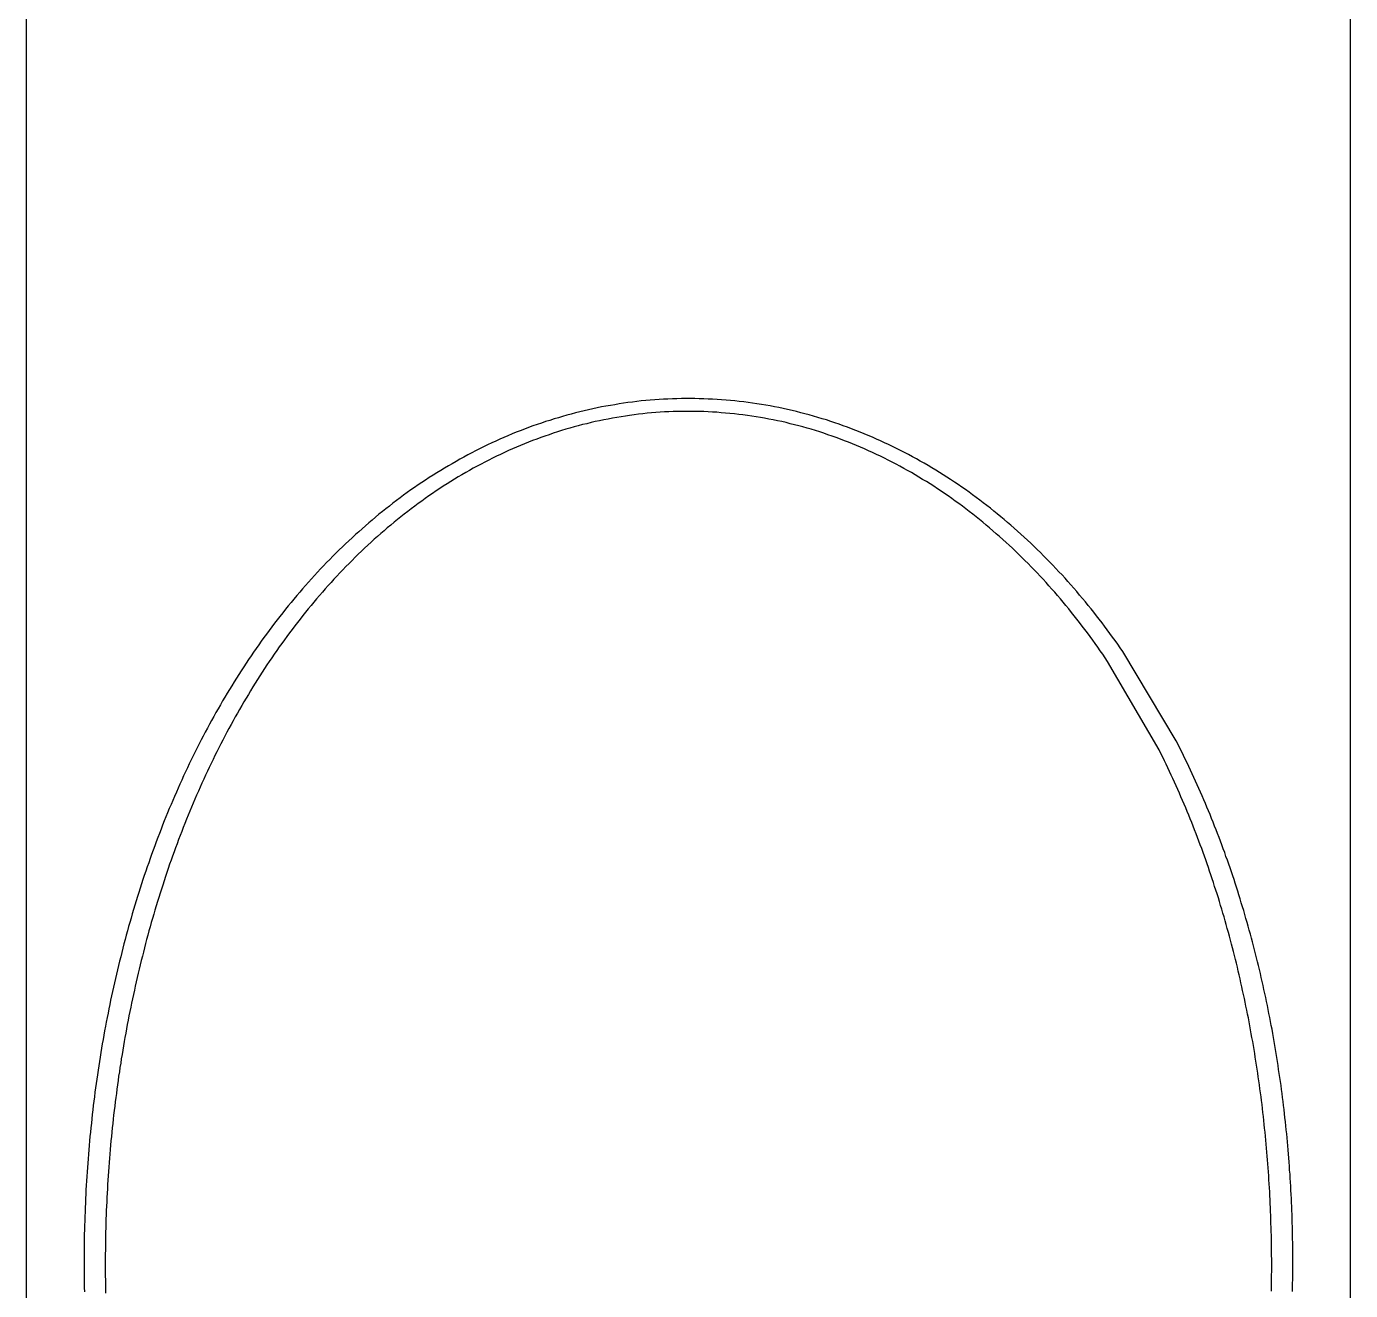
# Model space of a CAD drawing. Header units: millimetres. Extents: x 0 to 3800, y -67 to 2530.
# Drawn here: x 3326.2 to 3337.27, y 956.15 to 966.71 of the extents above; entities that cross this region are included whole.
import ezdxf

# ---------------------------------------------------------------- set-up
doc = ezdxf.new("R2010")
doc.units = ezdxf.units.MM
doc.layers.add('내부선 및 부속', color=4, linetype='Continuous')

msp = doc.modelspace()

# ---------------------------------------------------------------- linework, layer by layer
at = {"layer": '내부선 및 부속', "linetype": 'Continuous'}
for p, q in [((3326.202, 946.003), (3326.202, 988.28)), ((3337.266, 946.003), (3337.266, 988.28)), ((3335.809, 960.74), (3335.363, 961.487)), ((3335.667, 960.665), (3335.236, 961.404))]:
    msp.add_line(p, q, dxfattribs=at)
at = {"layer": '내부선 및 부속', "linetype": 'Continuous', "flags": 128}
for points in [[(3335.363, 961.487), (3335.342, 961.517), (3335.321, 961.548), (3335.299, 961.578), (3335.277, 961.608), (3335.255, 961.638), (3335.233, 961.668), (3335.211, 961.698), (3335.189, 961.727), (3335.166, 961.757), (3335.143, 961.786), (3335.12, 961.815), (3335.097, 961.845), (3335.073, 961.873), (3335.05, 961.902), (3335.026, 961.931), (3335.002, 961.959), (3334.978, 961.988), (3334.954, 962.016), (3334.929, 962.044), (3334.904, 962.072), (3334.88, 962.099), (3334.855, 962.127), (3334.829, 962.154), (3334.804, 962.181), (3334.778, 962.208), (3334.752, 962.235), (3334.726, 962.262), (3334.7, 962.288), (3334.674, 962.314), (3334.647, 962.34), (3334.621, 962.366), (3334.594, 962.392), (3334.566, 962.417), (3334.539, 962.443), (3334.512, 962.468), (3334.484, 962.493), (3334.456, 962.518), (3334.428, 962.542), (3334.4, 962.566), (3334.372, 962.59), (3334.343, 962.614), (3334.314, 962.638), (3334.285, 962.661), (3334.256, 962.684), (3334.227, 962.707), (3334.197, 962.73), (3334.168, 962.753), (3334.138, 962.775), (3334.108, 962.797), (3334.078, 962.819), (3334.047, 962.84), (3334.017, 962.862), (3333.986, 962.883), (3333.955, 962.903), (3333.924, 962.924), (3333.893, 962.944), (3333.862, 962.964), (3333.83, 962.984), (3333.799, 963.004), (3333.767, 963.023), (3333.735, 963.042), (3333.702, 963.061), (3333.67, 963.079), (3333.638, 963.097), (3333.605, 963.115), (3333.572, 963.133), (3333.539, 963.15), (3333.506, 963.167), (3333.473, 963.184), (3333.439, 963.2), (3333.406, 963.216), (3333.372, 963.232), (3333.338, 963.248), (3333.304, 963.263), (3333.27, 963.278), (3333.236, 963.293), (3333.201, 963.307), (3333.167, 963.321), (3333.132, 963.335), (3333.097, 963.348), (3333.062, 963.361), (3333.027, 963.374), (3332.992, 963.386), (3332.957, 963.398), (3332.922, 963.41), (3332.886, 963.422), (3332.851, 963.433), (3332.815, 963.443), (3332.779, 963.454), (3332.743, 963.464), (3332.707, 963.474), (3332.671, 963.483), (3332.635, 963.492), (3332.599, 963.501), (3332.562, 963.509), (3332.526, 963.517), (3332.489, 963.525), (3332.453, 963.532), (3332.416, 963.539), (3332.38, 963.545), (3332.38, 963.545), (3332.343, 963.551), (3332.306, 963.557), (3332.269, 963.563), (3332.232, 963.568), (3332.195, 963.573), (3332.158, 963.577), (3332.121, 963.581), (3332.084, 963.585), (3332.047, 963.588), (3332.01, 963.591), (3331.972, 963.593), (3331.935, 963.596), (3331.898, 963.597), (3331.861, 963.599), (3331.823, 963.6), (3331.786, 963.601), (3331.749, 963.601), (3331.711, 963.601), (3331.674, 963.601), (3331.637, 963.6), (3331.6, 963.599), (3331.562, 963.597), (3331.525, 963.595), (3331.488, 963.593), (3331.451, 963.591), (3331.413, 963.588), (3331.376, 963.584), (3331.339, 963.581), (3331.302, 963.576), (3331.265, 963.572), (3331.228, 963.567), (3331.191, 963.562), (3331.154, 963.556), (3331.118, 963.55), (3331.081, 963.544), (3331.044, 963.538), (3331.008, 963.531), (3330.971, 963.523), (3330.935, 963.515), (3330.898, 963.507), (3330.862, 963.499), (3330.826, 963.49), (3330.789, 963.481), (3330.753, 963.472), (3330.717, 963.462), (3330.681, 963.452), (3330.646, 963.441), (3330.61, 963.431), (3330.574, 963.419), (3330.539, 963.408), (3330.504, 963.396), (3330.468, 963.384), (3330.433, 963.372), (3330.398, 963.359), (3330.363, 963.346), (3330.328, 963.332), (3330.294, 963.319), (3330.259, 963.305), (3330.225, 963.29), (3330.191, 963.276), (3330.157, 963.261), (3330.123, 963.245), (3330.089, 963.23), (3330.055, 963.214), (3330.022, 963.198), (3329.988, 963.181), (3329.955, 963.164), (3329.922, 963.147), (3329.889, 963.13), (3329.856, 963.112), (3329.824, 963.094), (3329.791, 963.076), (3329.759, 963.057), (3329.727, 963.039), (3329.695, 963.02), (3329.663, 963), (3329.631, 962.981), (3329.6, 962.961), (3329.568, 962.941), (3329.537, 962.92), (3329.506, 962.9), (3329.475, 962.879), (3329.444, 962.858), (3329.414, 962.837), (3329.384, 962.815), (3329.353, 962.793), (3329.323, 962.771), (3329.294, 962.749), (3329.264, 962.726), (3329.235, 962.703), (3329.205, 962.68), (3329.176, 962.657), (3329.147, 962.634), (3329.119, 962.61), (3329.09, 962.586), (3329.062, 962.562), (3329.034, 962.538), (3329.006, 962.513), (3328.978, 962.488), (3328.95, 962.464), (3328.95, 962.464), (3328.923, 962.438), (3328.895, 962.413), (3328.868, 962.388), (3328.842, 962.362), (3328.815, 962.336), (3328.788, 962.31), (3328.762, 962.284), (3328.736, 962.257), (3328.71, 962.23), (3328.684, 962.204), (3328.659, 962.177), (3328.633, 962.149), (3328.608, 962.122), (3328.583, 962.095), (3328.558, 962.067), (3328.533, 962.039), (3328.509, 962.011), (3328.485, 961.983), (3328.46, 961.955), (3328.437, 961.926), (3328.413, 961.897), (3328.389, 961.869), (3328.366, 961.84), (3328.343, 961.811), (3328.32, 961.781), (3328.297, 961.752), (3328.274, 961.723), (3328.252, 961.693), (3328.23, 961.663), (3328.208, 961.633), (3328.186, 961.603), (3328.164, 961.573), (3328.142, 961.543), (3328.121, 961.512), (3328.1, 961.482), (3328.079, 961.451), (3328.058, 961.42), (3328.038, 961.389), (3328.017, 961.358), (3327.997, 961.327), (3327.977, 961.296), (3327.957, 961.264), (3327.937, 961.233), (3327.918, 961.201), (3327.898, 961.169), (3327.879, 961.138), (3327.86, 961.106), (3327.841, 961.074), (3327.822, 961.042), (3327.804, 961.009), (3327.785, 960.977), (3327.767, 960.945), (3327.749, 960.912), (3327.731, 960.879), (3327.714, 960.847), (3327.696, 960.814), (3327.679, 960.781), (3327.662, 960.748), (3327.645, 960.715), (3327.628, 960.682), (3327.611, 960.648), (3327.595, 960.615), (3327.578, 960.582), (3327.562, 960.548), (3327.546, 960.515), (3327.53, 960.481), (3327.515, 960.447), (3327.499, 960.413), (3327.484, 960.379), (3327.469, 960.345), (3327.454, 960.311), (3327.439, 960.277), (3327.424, 960.243), (3327.41, 960.209), (3327.395, 960.174), (3327.381, 960.14), (3327.367, 960.105), (3327.353, 960.071), (3327.339, 960.036), (3327.326, 960.002), (3327.312, 959.967), (3327.299, 959.932), (3327.286, 959.897), (3327.273, 959.862), (3327.26, 959.827), (3327.247, 959.792), (3327.235, 959.757), (3327.223, 959.722), (3327.21, 959.687), (3327.198, 959.651), (3327.186, 959.616), (3327.175, 959.581), (3327.163, 959.545), (3327.152, 959.51), (3327.14, 959.474), (3327.129, 959.439), (3327.118, 959.403), (3327.107, 959.367), (3327.097, 959.332), (3327.086, 959.296), (3327.086, 959.296), (3327.076, 959.26), (3327.065, 959.224), (3327.055, 959.188), (3327.045, 959.152), (3327.036, 959.117), (3327.026, 959.081), (3327.016, 959.045), (3327.007, 959.009), (3326.998, 958.972), (3326.989, 958.936), (3326.98, 958.9), (3326.971, 958.864), (3326.962, 958.828), (3326.953, 958.792), (3326.945, 958.755), (3326.937, 958.719), (3326.929, 958.683), (3326.921, 958.646), (3326.913, 958.61), (3326.905, 958.574), (3326.897, 958.537), (3326.89, 958.501), (3326.883, 958.464), (3326.875, 958.428), (3326.868, 958.391), (3326.862, 958.355), (3326.855, 958.318), (3326.848, 958.281), (3326.842, 958.245), (3326.835, 958.208), (3326.829, 958.172), (3326.823, 958.135), (3326.817, 958.098), (3326.811, 958.061), (3326.806, 958.025), (3326.8, 957.988), (3326.795, 957.951), (3326.789, 957.914), (3326.784, 957.877), (3326.779, 957.841), (3326.774, 957.804), (3326.769, 957.767), (3326.765, 957.73), (3326.76, 957.693), (3326.756, 957.656), (3326.752, 957.619), (3326.748, 957.582), (3326.744, 957.545), (3326.74, 957.508), (3326.736, 957.471), (3326.732, 957.434), (3326.729, 957.397), (3326.726, 957.36), (3326.722, 957.323), (3326.719, 957.286), (3326.716, 957.249), (3326.714, 957.212), (3326.711, 957.175), (3326.708, 957.138), (3326.706, 957.101), (3326.704, 957.064), (3326.701, 957.026), (3326.699, 956.989), (3326.697, 956.952), (3326.695, 956.915), (3326.694, 956.878), (3326.692, 956.841), (3326.691, 956.804), (3326.689, 956.766), (3326.688, 956.729), (3326.687, 956.692), (3326.686, 956.655), (3326.685, 956.618), (3326.685, 956.581), (3326.684, 956.543), (3326.684, 956.506), (3326.683, 956.469), (3326.683, 956.432), (3326.683, 956.395), (3326.683, 956.358), (3326.683, 956.32), (3326.683, 956.283), (3326.684, 956.246), (3326.684, 956.209), (3326.685, 956.172), (3326.686, 956.135)], [(3335.236, 961.404), (3335.216, 961.434), (3335.195, 961.464), (3335.174, 961.494), (3335.153, 961.524), (3335.132, 961.553), (3335.111, 961.583), (3335.089, 961.612), (3335.068, 961.642), (3335.046, 961.671), (3335.024, 961.7), (3335.002, 961.729), (3334.979, 961.757), (3334.957, 961.786), (3334.934, 961.814), (3334.911, 961.843), (3334.888, 961.871), (3334.865, 961.899), (3334.841, 961.927), (3334.818, 961.954), (3334.794, 961.982), (3334.77, 962.009), (3334.745, 962.037), (3334.721, 962.064), (3334.696, 962.091), (3334.672, 962.117), (3334.647, 962.144), (3334.622, 962.17), (3334.596, 962.196), (3334.571, 962.222), (3334.545, 962.248), (3334.519, 962.274), (3334.493, 962.299), (3334.467, 962.325), (3334.44, 962.35), (3334.414, 962.375), (3334.387, 962.399), (3334.36, 962.424), (3334.333, 962.448), (3334.305, 962.472), (3334.278, 962.496), (3334.25, 962.52), (3334.222, 962.543), (3334.194, 962.567), (3334.166, 962.59), (3334.138, 962.613), (3334.109, 962.635), (3334.08, 962.658), (3334.051, 962.68), (3334.022, 962.702), (3333.993, 962.723), (3333.963, 962.745), (3333.934, 962.766), (3333.904, 962.787), (3333.874, 962.807), (3333.844, 962.828), (3333.813, 962.848), (3333.783, 962.868), (3333.752, 962.888), (3333.721, 962.907), (3333.69, 962.926), (3333.659, 962.945), (3333.628, 962.964), (3333.596, 962.982), (3333.564, 963), (3333.532, 963.018), (3333.5, 963.035), (3333.468, 963.053), (3333.436, 963.07), (3333.403, 963.086), (3333.371, 963.103), (3333.338, 963.119), (3333.305, 963.134), (3333.272, 963.15), (3333.239, 963.165), (3333.205, 963.18), (3333.172, 963.194), (3333.138, 963.209), (3333.105, 963.222), (3333.071, 963.236), (3333.037, 963.249), (3333.003, 963.262), (3332.968, 963.275), (3332.934, 963.287), (3332.899, 963.299), (3332.865, 963.311), (3332.83, 963.322), (3332.795, 963.333), (3332.76, 963.344), (3332.725, 963.354), (3332.69, 963.364), (3332.655, 963.373), (3332.62, 963.382), (3332.584, 963.391), (3332.549, 963.4), (3332.513, 963.408), (3332.477, 963.416), (3332.442, 963.423), (3332.406, 963.43), (3332.37, 963.437), (3332.334, 963.443), (3332.334, 963.443), (3332.298, 963.449), (3332.262, 963.455), (3332.226, 963.46), (3332.189, 963.465), (3332.153, 963.469), (3332.117, 963.473), (3332.08, 963.477), (3332.044, 963.48), (3332.008, 963.483), (3331.971, 963.486), (3331.935, 963.488), (3331.898, 963.49), (3331.862, 963.492), (3331.825, 963.493), (3331.789, 963.494), (3331.752, 963.494), (3331.716, 963.494), (3331.679, 963.494), (3331.643, 963.493), (3331.606, 963.492), (3331.57, 963.491), (3331.533, 963.489), (3331.497, 963.486), (3331.46, 963.484), (3331.424, 963.481), (3331.387, 963.478), (3331.351, 963.474), (3331.315, 963.47), (3331.279, 963.465), (3331.242, 963.46), (3331.206, 963.455), (3331.17, 963.449), (3331.134, 963.443), (3331.098, 963.437), (3331.062, 963.43), (3331.026, 963.423), (3330.991, 963.416), (3330.955, 963.408), (3330.919, 963.4), (3330.884, 963.391), (3330.848, 963.383), (3330.813, 963.373), (3330.778, 963.364), (3330.743, 963.354), (3330.708, 963.344), (3330.673, 963.333), (3330.638, 963.322), (3330.603, 963.311), (3330.568, 963.299), (3330.534, 963.287), (3330.499, 963.275), (3330.465, 963.263), (3330.431, 963.25), (3330.397, 963.236), (3330.363, 963.223), (3330.329, 963.209), (3330.296, 963.195), (3330.262, 963.18), (3330.229, 963.166), (3330.196, 963.15), (3330.163, 963.135), (3330.13, 963.119), (3330.097, 963.103), (3330.064, 963.087), (3330.032, 963.07), (3330, 963.053), (3329.967, 963.036), (3329.935, 963.019), (3329.904, 963.001), (3329.872, 962.983), (3329.84, 962.964), (3329.809, 962.946), (3329.778, 962.927), (3329.747, 962.908), (3329.716, 962.888), (3329.685, 962.869), (3329.655, 962.849), (3329.624, 962.829), (3329.594, 962.808), (3329.564, 962.787), (3329.534, 962.766), (3329.504, 962.745), (3329.475, 962.724), (3329.446, 962.702), (3329.416, 962.68), (3329.387, 962.658), (3329.359, 962.636), (3329.33, 962.613), (3329.301, 962.59), (3329.273, 962.567), (3329.245, 962.544), (3329.217, 962.521), (3329.19, 962.497), (3329.162, 962.473), (3329.135, 962.449), (3329.108, 962.425), (3329.081, 962.4), (3329.054, 962.376), (3329.027, 962.351), (3329.001, 962.326), (3329.001, 962.326), (3328.974, 962.3), (3328.948, 962.275), (3328.923, 962.249), (3328.897, 962.223), (3328.871, 962.197), (3328.846, 962.171), (3328.821, 962.145), (3328.796, 962.118), (3328.771, 962.092), (3328.747, 962.065), (3328.722, 962.038), (3328.698, 962.01), (3328.674, 961.983), (3328.65, 961.955), (3328.626, 961.928), (3328.603, 961.9), (3328.58, 961.872), (3328.556, 961.844), (3328.534, 961.815), (3328.511, 961.787), (3328.488, 961.758), (3328.466, 961.73), (3328.444, 961.701), (3328.422, 961.672), (3328.4, 961.643), (3328.378, 961.613), (3328.357, 961.584), (3328.335, 961.555), (3328.314, 961.525), (3328.293, 961.495), (3328.272, 961.465), (3328.252, 961.435), (3328.231, 961.405), (3328.211, 961.375), (3328.191, 961.344), (3328.171, 961.314), (3328.152, 961.283), (3328.132, 961.253), (3328.113, 961.222), (3328.093, 961.191), (3328.074, 961.16), (3328.056, 961.129), (3328.037, 961.097), (3328.018, 961.066), (3328, 961.035), (3327.982, 961.003), (3327.964, 960.971), (3327.946, 960.94), (3327.928, 960.908), (3327.911, 960.876), (3327.893, 960.844), (3327.876, 960.812), (3327.859, 960.78), (3327.842, 960.747), (3327.826, 960.715), (3327.809, 960.683), (3327.793, 960.65), (3327.777, 960.617), (3327.761, 960.585), (3327.745, 960.552), (3327.729, 960.519), (3327.713, 960.486), (3327.698, 960.453), (3327.683, 960.42), (3327.668, 960.387), (3327.653, 960.354), (3327.638, 960.32), (3327.623, 960.287), (3327.609, 960.253), (3327.595, 960.22), (3327.581, 960.186), (3327.567, 960.153), (3327.553, 960.119), (3327.539, 960.085), (3327.525, 960.051), (3327.512, 960.017), (3327.499, 959.983), (3327.486, 959.949), (3327.473, 959.915), (3327.46, 959.881), (3327.447, 959.847), (3327.435, 959.813), (3327.423, 959.778), (3327.41, 959.744), (3327.398, 959.709), (3327.386, 959.675), (3327.375, 959.64), (3327.363, 959.606), (3327.352, 959.571), (3327.34, 959.536), (3327.329, 959.502), (3327.318, 959.467), (3327.307, 959.432), (3327.297, 959.397), (3327.286, 959.362), (3327.275, 959.327), (3327.265, 959.292), (3327.255, 959.257), (3327.245, 959.222), (3327.235, 959.187), (3327.235, 959.187), (3327.225, 959.152), (3327.216, 959.117), (3327.206, 959.081), (3327.197, 959.046), (3327.188, 959.011), (3327.179, 958.975), (3327.17, 958.94), (3327.161, 958.905), (3327.152, 958.869), (3327.144, 958.834), (3327.135, 958.798), (3327.127, 958.763), (3327.119, 958.727), (3327.111, 958.692), (3327.103, 958.656), (3327.095, 958.621), (3327.087, 958.585), (3327.08, 958.549), (3327.073, 958.514), (3327.065, 958.478), (3327.058, 958.442), (3327.051, 958.406), (3327.044, 958.371), (3327.038, 958.335), (3327.031, 958.299), (3327.025, 958.263), (3327.018, 958.227), (3327.012, 958.191), (3327.006, 958.155), (3327, 958.119), (3326.994, 958.083), (3326.989, 958.047), (3326.983, 958.011), (3326.978, 957.975), (3326.972, 957.939), (3326.967, 957.903), (3326.962, 957.867), (3326.957, 957.831), (3326.953, 957.795), (3326.948, 957.759), (3326.943, 957.723), (3326.939, 957.687), (3326.935, 957.651), (3326.93, 957.614), (3326.926, 957.578), (3326.922, 957.542), (3326.919, 957.506), (3326.915, 957.47), (3326.911, 957.433), (3326.908, 957.397), (3326.905, 957.361), (3326.901, 957.325), (3326.898, 957.288), (3326.895, 957.252), (3326.893, 957.216), (3326.89, 957.179), (3326.887, 957.143), (3326.885, 957.107), (3326.882, 957.07), (3326.88, 957.034), (3326.878, 956.998), (3326.876, 956.961), (3326.874, 956.925), (3326.872, 956.889), (3326.871, 956.852), (3326.869, 956.816), (3326.868, 956.78), (3326.866, 956.743), (3326.865, 956.707), (3326.864, 956.67), (3326.863, 956.634), (3326.862, 956.598), (3326.862, 956.561), (3326.861, 956.525), (3326.861, 956.488), (3326.86, 956.452), (3326.86, 956.416), (3326.86, 956.379), (3326.86, 956.343), (3326.86, 956.306), (3326.86, 956.27), (3326.861, 956.234), (3326.861, 956.197), (3326.862, 956.161), (3326.862, 956.124)], [(3336.605, 956.142), (3336.605, 956.175), (3336.606, 956.209), (3336.606, 956.242), (3336.606, 956.275), (3336.607, 956.308), (3336.607, 956.342), (3336.607, 956.375), (3336.607, 956.408), (3336.606, 956.441), (3336.606, 956.474), (3336.606, 956.508), (3336.605, 956.541), (3336.605, 956.574), (3336.604, 956.607), (3336.603, 956.641), (3336.602, 956.674), (3336.601, 956.707), (3336.6, 956.74), (3336.599, 956.774), (3336.598, 956.807), (3336.597, 956.84), (3336.597, 956.84), (3336.595, 956.873), (3336.594, 956.906), (3336.592, 956.94), (3336.59, 956.973), (3336.588, 957.006), (3336.586, 957.039), (3336.584, 957.072), (3336.582, 957.105), (3336.58, 957.139), (3336.577, 957.172), (3336.575, 957.205), (3336.572, 957.238), (3336.57, 957.271), (3336.567, 957.304), (3336.564, 957.337), (3336.561, 957.37), (3336.558, 957.403), (3336.555, 957.436), (3336.552, 957.47), (3336.548, 957.503), (3336.545, 957.536), (3336.541, 957.569), (3336.538, 957.602), (3336.534, 957.635), (3336.53, 957.668), (3336.526, 957.701), (3336.522, 957.734), (3336.518, 957.767), (3336.513, 957.8), (3336.509, 957.833), (3336.504, 957.866), (3336.5, 957.899), (3336.495, 957.932), (3336.49, 957.965), (3336.485, 957.998), (3336.48, 958.03), (3336.475, 958.063), (3336.47, 958.096), (3336.465, 958.129), (3336.459, 958.162), (3336.454, 958.195), (3336.448, 958.228), (3336.442, 958.261), (3336.436, 958.293), (3336.43, 958.326), (3336.424, 958.359), (3336.418, 958.392), (3336.412, 958.425), (3336.405, 958.457), (3336.399, 958.49), (3336.392, 958.523), (3336.385, 958.556), (3336.379, 958.588), (3336.372, 958.621), (3336.364, 958.654), (3336.357, 958.686), (3336.35, 958.719), (3336.343, 958.751), (3336.335, 958.784), (3336.327, 958.817), (3336.32, 958.849), (3336.312, 958.882), (3336.304, 958.914), (3336.296, 958.946), (3336.288, 958.979), (3336.279, 959.011), (3336.271, 959.043), (3336.262, 959.076), (3336.254, 959.108), (3336.245, 959.14), (3336.236, 959.173), (3336.227, 959.205), (3336.218, 959.237), (3336.209, 959.269), (3336.199, 959.301), (3336.19, 959.333), (3336.18, 959.365), (3336.17, 959.397), (3336.161, 959.429), (3336.151, 959.461), (3336.141, 959.493), (3336.13, 959.524), (3336.12, 959.556), (3336.11, 959.588), (3336.099, 959.62), (3336.088, 959.651), (3336.078, 959.683), (3336.067, 959.714), (3336.056, 959.746), (3336.045, 959.777), (3336.033, 959.809), (3336.022, 959.84), (3336.01, 959.871), (3335.999, 959.902), (3335.987, 959.934), (3335.975, 959.965), (3335.963, 959.996), (3335.951, 960.027), (3335.939, 960.058), (3335.926, 960.089), (3335.926, 960.089), (3335.914, 960.12), (3335.901, 960.15), (3335.888, 960.181), (3335.875, 960.212), (3335.862, 960.242), (3335.849, 960.273), (3335.836, 960.304), (3335.822, 960.334), (3335.809, 960.364), (3335.795, 960.395), (3335.781, 960.425), (3335.768, 960.455), (3335.753, 960.485), (3335.739, 960.515), (3335.725, 960.545), (3335.71, 960.575), (3335.696, 960.605), (3335.681, 960.635), (3335.666, 960.665), (3335.666, 960.665)], [(3336.781, 956.138), (3336.782, 956.172), (3336.782, 956.206), (3336.783, 956.24), (3336.783, 956.274), (3336.783, 956.308), (3336.784, 956.342), (3336.784, 956.375), (3336.784, 956.409), (3336.784, 956.443), (3336.783, 956.477), (3336.783, 956.511), (3336.783, 956.545), (3336.782, 956.579), (3336.781, 956.612), (3336.781, 956.646), (3336.78, 956.68), (3336.779, 956.714), (3336.778, 956.748), (3336.777, 956.782), (3336.776, 956.816), (3336.774, 956.849), (3336.774, 956.849), (3336.773, 956.883), (3336.771, 956.917), (3336.77, 956.951), (3336.768, 956.985), (3336.766, 957.018), (3336.764, 957.052), (3336.762, 957.086), (3336.76, 957.12), (3336.757, 957.153), (3336.755, 957.187), (3336.752, 957.221), (3336.75, 957.255), (3336.747, 957.288), (3336.744, 957.322), (3336.741, 957.356), (3336.738, 957.39), (3336.735, 957.423), (3336.732, 957.457), (3336.729, 957.491), (3336.725, 957.524), (3336.722, 957.558), (3336.718, 957.592), (3336.714, 957.625), (3336.71, 957.659), (3336.706, 957.693), (3336.702, 957.726), (3336.698, 957.76), (3336.694, 957.793), (3336.689, 957.827), (3336.685, 957.861), (3336.68, 957.894), (3336.675, 957.928), (3336.67, 957.961), (3336.665, 957.995), (3336.66, 958.028), (3336.655, 958.062), (3336.65, 958.095), (3336.644, 958.129), (3336.639, 958.162), (3336.633, 958.196), (3336.627, 958.229), (3336.622, 958.263), (3336.616, 958.296), (3336.61, 958.33), (3336.603, 958.363), (3336.597, 958.396), (3336.591, 958.43), (3336.584, 958.463), (3336.577, 958.497), (3336.571, 958.53), (3336.564, 958.563), (3336.557, 958.597), (3336.55, 958.63), (3336.542, 958.663), (3336.535, 958.696), (3336.528, 958.729), (3336.52, 958.763), (3336.512, 958.796), (3336.504, 958.829), (3336.497, 958.862), (3336.488, 958.895), (3336.48, 958.928), (3336.472, 958.961), (3336.464, 958.994), (3336.455, 959.027), (3336.446, 959.06), (3336.438, 959.093), (3336.429, 959.126), (3336.42, 959.159), (3336.411, 959.191), (3336.401, 959.224), (3336.392, 959.257), (3336.383, 959.29), (3336.373, 959.322), (3336.363, 959.355), (3336.353, 959.387), (3336.343, 959.42), (3336.333, 959.453), (3336.323, 959.485), (3336.313, 959.517), (3336.302, 959.55), (3336.292, 959.582), (3336.281, 959.614), (3336.27, 959.647), (3336.259, 959.679), (3336.248, 959.711), (3336.237, 959.743), (3336.225, 959.775), (3336.214, 959.807), (3336.202, 959.839), (3336.191, 959.871), (3336.179, 959.903), (3336.167, 959.934), (3336.155, 959.966), (3336.142, 959.998), (3336.13, 960.029), (3336.118, 960.061), (3336.105, 960.093), (3336.092, 960.124), (3336.079, 960.155), (3336.079, 960.155), (3336.066, 960.187), (3336.053, 960.218), (3336.04, 960.249), (3336.026, 960.28), (3336.013, 960.311), (3335.999, 960.342), (3335.985, 960.373), (3335.971, 960.404), (3335.957, 960.435), (3335.943, 960.466), (3335.929, 960.497), (3335.914, 960.527), (3335.9, 960.558), (3335.885, 960.588), (3335.87, 960.619), (3335.855, 960.649), (3335.84, 960.679), (3335.825, 960.71), (3335.809, 960.74), (3335.809, 960.74)]]:
    msp.add_lwpolyline(points, dxfattribs=at)

doc.saveas('drawing.dxf')
